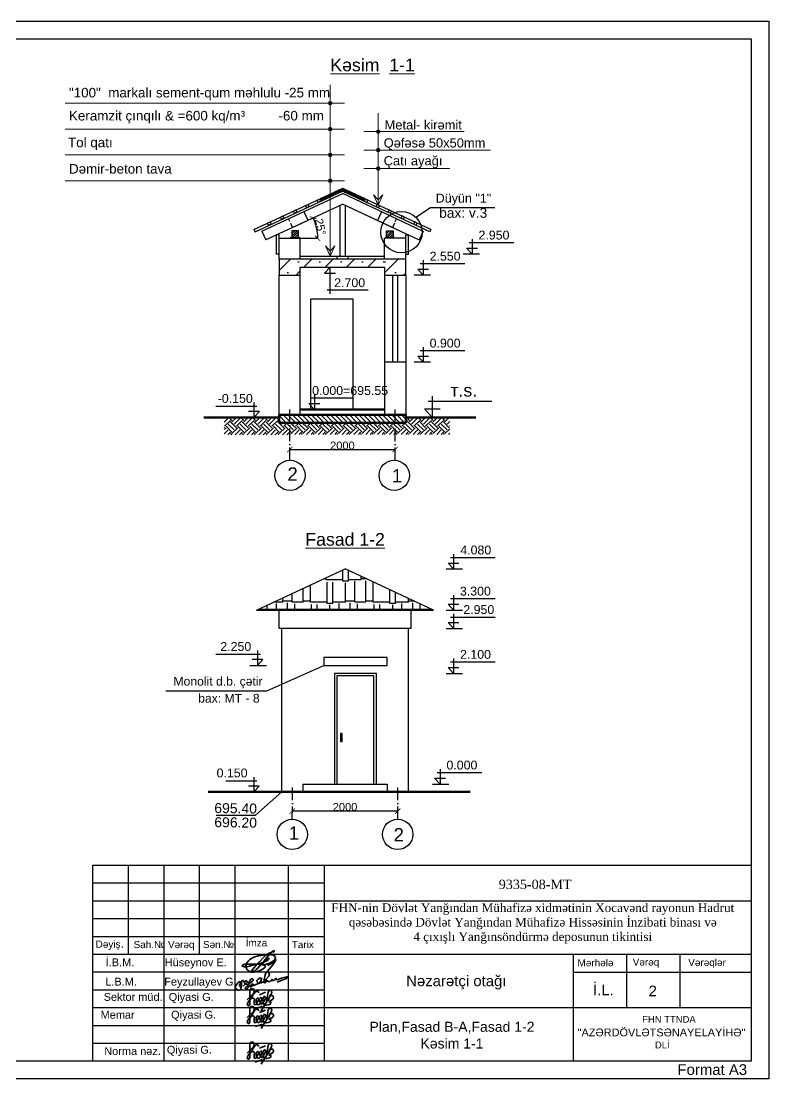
# Model space of a CAD drawing. Header units: millimetres. Extents: x 120281 to 1416367021, y -641565767 to 918373.
# Drawn here: x 926413 to 940604, y 835357 to 855428 of the extents above; entities that cross this region are included whole.
import ezdxf

# ---------------------------------------------------------------- set-up
doc = ezdxf.new("R2010")
doc.units = ezdxf.units.MM
doc.linetypes.add('ACAD_ISO02W100', pattern=[15, 12, -3])
doc.linetypes.add('ACAD_ISO10W100', pattern=[18, 12, -3, 0, -3])
doc.layers.add('0_ANNOT_Dimensions', color=7, linetype='Continuous')
for name, color, linetype, lineweight in [('0_Ном._пера__1', 7, 'Continuous', 35), ('0_Ном._пера__21', 7, 'Continuous', 35), ('Layer2', 7, 'Continuous', 13), ('Xar. ölcülər.-1', 230, 'Continuous', 15), ('ось', 20, 'ACAD_ISO02W100', 0), ('перегородка', 130, 'Continuous', 20), ('размер', 90, 'Continuous', 40), ('размер 1', 6, 'Continuous', 15), ('РАЗМЕРЫ', 80, 'Continuous', 9), ('стены', 32, 'Continuous', 40), ('Чертеж эскизный_Ном._пера__1_Ном._пера__241_Ном._пера__21', 7, 'Continuous', 35)]:
    doc.layers.add(name, color=color, linetype=linetype, lineweight=lineweight)
doc.layers.add('Оболочка - Крыша_Pen_No__92', color=23, linetype='Continuous', lineweight=13, true_color=0xbf8080)
doc.styles.add('ARIAL', font='arial.ttf')
doc.styles.add('Arial AzLat', font='AZLTM.TTF', dxfattribs={"height": 300})
doc.styles.get("Standard").update_dxf_attribs({"font": 'arial.ttf'})
doc.styles.add('style5', font='times.ttf', dxfattribs={"height": 400})
doc.styles.add('Times New  Roman', font='times.ttf')
doc.dimstyles.new('ISO-25', dxfattribs={"dimtxt": 150, "dimasz": 100, "dimexe": 1.25, "dimexo": 0.625, "dimtad": 1, "dimtxsty": 'Standard', "dimblk": 'ARCHTICK', "dimcen": 2.5, "dimadec": 0, "dimazin": 0, "dimtfac": 1, "dimtmove": 0, "dimatfit": 3, "dimfxl": 1, "dimarcsym": 0})
pattern_1 = [(45, (688704.24, 688565.27), (-22.4506403, 22.4506403), [])]
pattern_2 = [(169.985401, (-1076058.428, 123122.79), (-1.65638894, -9.379872104), [])]
pattern_3 = [(169.985401, (-1076194.39, 123059.432), (-1.65638894, -9.379872104), [])]
pattern_4 = [(169.985401, (-1076330.352, 122996.074), (-1.65638894, -9.379872104), [])]

# ---------------------------------------------------------------- blocks, each defined once
blk = doc.blocks.new('_ArchTick')
at = {"color": 0, "linetype": 'ByBlock', "const_width": 0.15}
blk.add_lwpolyline([(-0.5, -0.5), (0.5, 0.5)], dxfattribs=at)
blk = doc.blocks.new('*D350')
at = {"layer": '0_ANNOT_Dimensions', "color": 0, "lineweight": -2, "transparency": 16777216}
for p, q in [((931559, 840440), (931559, 840440)), ((933560, 840439), (931559, 840439)), ((933560, 840433), (933560, 840440))]:
    blk.add_line(p, q, dxfattribs=at)
at = {"layer": 'Defpoints', "color": 0, "lineweight": 53, "transparency": 16777216}
for p in [(931559, 840439), (931559, 840439), (933560, 840432)]:
    blk.add_point(p, dxfattribs=at)
at = {"layer": '0_ANNOT_Dimensions', "color": 0, "lineweight": -2, "transparency": 16777216, "xscale": 100, "yscale": 100, "zscale": 100, "rotation": 180}
blk.add_blockref('_ArchTick', (931559, 840439), dxfattribs=at)
at = {"layer": '0_ANNOT_Dimensions', "color": 0, "lineweight": -2, "transparency": 16777216, "xscale": 100, "yscale": 100, "zscale": 100}
blk.add_blockref('_ArchTick', (933560, 840439), dxfattribs=at)
at = {"layer": '0_ANNOT_Dimensions', "color": 0, "transparency": 16777216, "insert": (932560, 840516), "char_height": 150, "attachment_point": 5}
blk.add_mtext('{\\fArial|b0|i0|c238|p34;2000}', dxfattribs=at)
blk = doc.blocks.new('huseynov E')
at = {"layer": '0_Ном._пера__21', "linetype": 'Continuous', "flags": 128}
for points in [[(2162400, -2566291), (2162428, -2566328), (2162469, -2566336), (2162583, -2566293), (2162686, -2566229), (2162778, -2566143), (2162849, -2566046), (2162890, -2565937), (2162898, -2565884), (2162888, -2565830), (2162856, -2565783), (2162792, -2565743), (2162752, -2565726), (2162668, -2565713), (2162491, -2565701), (2162360, -2565705), (2162166, -2565723), (2161835, -2565782), (2161584, -2565860), (2161474, -2565912), (2161391, -2565962), (2161312, -2566015), (2161231, -2566093), (2161160, -2566185), (2161111, -2566274), (2161097, -2566324), (2161091, -2566380), (2161098, -2566486), (2161127, -2566555), (2161163, -2566624), (2161218, -2566671), (2161288, -2566715), (2161389, -2566759), (2161448, -2566774), (2161522, -2566772), (2161605, -2566767), (2161720, -2566750), (2161840, -2566718), (2161963, -2566670), (2162037, -2566635), (2162147, -2566573), (2162220, -2566512), (2162258, -2566463), (2162274, -2566437), (2162280, -2566421), (2162277, -2566407), (2162254, -2566377), (2162212, -2566348), (2162148, -2566324), (2162027, -2566301), (2161808, -2566283), (2161593, -2566275), (2161345, -2566276), (2161127, -2566281), (2161021, -2566291), (2160983, -2566300), (2160942, -2566314), (2160907, -2566332), (2160885, -2566346), (2160859, -2566364), (2160849, -2566374), (2160843, -2566385), (2160842, -2566392), (2160848, -2566400), (2160870, -2566413), (2160906, -2566428), (2160947, -2566437), (2160994, -2566439), (2161076, -2566439), (2161217, -2566422), (2161317, -2566404), (2161425, -2566376), (2161660, -2566321), (2161956, -2566237), (2162333, -2566102), (2162353, -2566085), (2162396, -2566050), (2162470, -2565989), (2162498, -2565943), (2162513, -2565912), (2162514, -2565907), (2162507, -2565908), (2162456, -2565936), (2162405, -2565976), (2162329, -2566049), (2162226, -2566163), (2162103, -2566290), (2162102, -2566300), (2162107, -2566310), (2162128, -2566329), (2162177, -2566341), (2162282, -2566306), (2162529, -2566218), (2162724, -2566118), (2162830, -2566059), (2162917, -2566018), (2162928, -2566016), (2162933, -2566020), (2162934, -2566030), (2162914, -2566056), (2162790, -2566262), (2162652, -2566428), (2162518, -2566595), (2162284, -2566862)], [(2161603, -2566680), (2161553, -2566724), (2161494, -2566763), (2161441, -2566784), (2161424, -2566782), (2161411, -2566772), (2161408, -2566750), (2161421, -2566717), (2161443, -2566678), (2161520, -2566582), (2161646, -2566439), (2161771, -2566308), (2161909, -2566167), (2162184, -2565860), (2162321, -2565739), (2162407, -2565669), (2162508, -2565603), (2162577, -2565581), (2162619, -2565585), (2162628, -2565607), (2162622, -2565640)], [(2161545, -2566805), (2161596, -2566727), (2161695, -2566627), (2161813, -2566525), (2162008, -2566314), (2162207, -2566070), (2162457, -2565775), (2162643, -2565562), (2162738, -2565490), (2162794, -2565461), (2162816, -2565457), (2162825, -2565461), (2162828, -2565472), (2162823, -2565490), (2162797, -2565522), (2162744, -2565569)]]:
    blk.add_lwpolyline(points, dxfattribs=at)
blk = doc.blocks.new('feyzullayev g')
at = {"layer": '0_Ном._пера__21', "linetype": 'Continuous', "flags": 128}
for points in [[(2161177, -2567268), (2161323, -2567453), (2161447, -2567481), (2161806, -2567211, 1.24964), (2161669, -2567082, 0.079258), (2161472, -2567496), (2161472, -2567672), (2161453, -2567739), (2161306, -2567764), (2161270, -2567690), (2161328, -2567614), (2161564, -2567593), (2161617, -2567580), (2161668, -2567500), (2161649, -2567489), (2161614, -2567544), (2161643, -2567614), (2161687, -2567614), (2161835, -2567508), (2161854, -2567433), (2161826, -2567394), (2161775, -2567431), (2161764, -2567496), (2161794, -2567538), (2161880, -2567517), (2162288, -2567356), (2162421, -2567205), (2162467, -2567075), (2162457, -2566997), (2162353, -2566997), (2162231, -2567055), (2162111, -2567154), (2162136, -2567270), (2162228, -2567331), (2162339, -2567360), (2162428, -2567334), (2162579, -2567267), (2162764, -2567118), (2162985, -2566879), (2163044, -2566720), (2163009, -2566596), (2162885, -2566509), (2162815, -2566547), (2162726, -2566744), (2162670, -2567111), (2162646, -2567269), (2162680, -2567329), (2162729, -2567329), (2162796, -2567224), (2162854, -2567133), (2162904, -2567194), (2162966, -2567235), (2163050, -2567235), (2163169, -2567175), (2163255, -2567113), (2163243, -2567071), (2163218, -2567105), (2163261, -2567157), (2163335, -2567169), (2163401, -2567129), (2163543, -2567045), (2163543, -2567008), (2163507, -2567008), (2163449, -2567068), (2163604, -2567111), (2163806, -2567039), (2163943, -2566995), (2164117, -2566952), (2164332, -2566899), (2164442, -2566899), (2164381, -2566941), (2164292, -2567003), (2164098, -2567087), (2163743, -2567246), (2163607, -2567283)], [(2160943, -2567648, 0.20271), (2160995, -2567477, -0.083217), (2161018, -2567192, -0.540975), (2161137, -2567171), (2161177, -2567268)], [(2161197, -2567294), (2161289, -2567214, -1.034501), (2161409, -2567310), (2161124, -2567566)], [(2161708, -2567297), (2161689, -2567320, -0.434294), (2161666, -2567320, -0.160262), (2161667, -2567297), (2161674, -2567286), (2161688, -2567284), (2161699, -2567285)]]:
    blk.add_lwpolyline(points, format="xyb", dxfattribs=at)
blk.add_lwpolyline([(2160858, -2567472, -0.300634), (2160926, -2567365, 0.28025), (2160923, -2567277, 0.268779), (2160818, -2567258, 0.122192), (2160534, -2567643), (2160540, -2567710, 0.09999), (2160763, -2567869, 0.200398), (2160927, -2567856, 0.312914), (2160932, -2567628, -0.293794)], format="xyb", close=True, dxfattribs=at)
blk = doc.blocks.new('qiyasi g')
at = {"layer": 'Чертеж эскизный_Ном._пера__1_Ном._пера__241_Ном._пера__21', "linetype": 'Continuous'}
for p, q in [((2160933, -2569408), (2161300, -2569041)), ((2160940, -2569630), (2161033, -2569479)), ((2161033, -2569479), (2161188, -2569324)), ((2161076, -2568895), (2161076, -2569212)), ((2161076, -2569212), (2161076, -2569513)), ((2161076, -2569436), (2161188, -2569324)), ((2161188, -2569324), (2161305, -2569085)), ((2161339, -2569494), (2161334, -2569582)), ((2161354, -2569406), (2161339, -2569494)), ((2161466, -2569431), (2161466, -2569552)), ((2161524, -2569601), (2161583, -2569450)), ((2161597, -2568954), (2161612, -2569007)), ((2161670, -2569114), (2162021, -2568968)), ((2161685, -2569494), (2161716, -2569597)), ((2161738, -2569280), (2161690, -2569328)), ((2161743, -2569547), (2161802, -2569411)), ((2161885, -2569577), (2161962, -2569450)), ((2161962, -2569450), (2162016, -2569328)), ((2162079, -2569557), (2162284, -2569218)), ((2162079, -2569557), (2162172, -2569450)), ((2162182, -2568963), (2162090, -2569524)), ((2162172, -2569450), (2162240, -2569348)), ((2162240, -2569348), (2162308, -2569148)), ((2162464, -2569382), (2162269, -2569509)), ((2162284, -2569218), (2162342, -2569182)), ((2161334, -2569582), (2161339, -2569669)), ((2161339, -2569669), (2161388, -2569723)), ((2161388, -2569723), (2161461, -2569703)), ((2161403, -2569947), (2161850, -2569801)), ((2161461, -2569703), (2161524, -2569601)), ((2161466, -2569552), (2161495, -2569648)), ((2161675, -2569669), (2161743, -2569547)), ((2161716, -2569597), (2161763, -2569664)), ((2161753, -2570073), (2161919, -2569810)), ((2161816, -2569664), (2161885, -2569577)), ((2161919, -2569810), (2162079, -2569557)), ((2161991, -2569688), (2162079, -2569557)), ((2162108, -2569737), (2162050, -2569733)), ((2162255, -2569698), (2162108, -2569737)), ((2162269, -2569509), (2162216, -2569552)), ((2162216, -2569552), (2162337, -2569528))]:
    blk.add_line(p, q, dxfattribs=at)
for centre, radius, start, end in [((2161217, -2568887), 141, 34.19478, 183.32252), ((2161085, -2568891), 263, 324.9879, 18.45422), ((2162317, -2568975), 136, 79.20488, 175.0885), ((2162234, -2568956), 158, 353.58521, 46.6713), ((2161244, -2569424), 114, 48.35425, 118.96537), ((2161618, -2569225), 343, 114.14698, 155.85302), ((2161291, -2569395), 63.5, 349.71773, 63.41238), ((2161686, -2569466), 223, 129.59617, 170.91407), ((2161519, -2568986), 84.6, 22.60248, 119.13024), ((2161478, -2569394), 119, 331.64636, 56.42613), ((2161857, -2569416), 189, 152.35354, 204.27709), ((2161712, -2569373), 97.2, 337.08491, 74.335), ((2162294, -2569434), 424, 153.68281, 198.1918), ((2161958, -2569264), 47.8, 35.97204, 157.44764), ((2161943, -2569295), 80.2, 335.75987, 48.01744), ((2162120, -2568952), 272, 313.85988, 355.41261), ((2162396, -2569263), 97.2, 32.07462, 123.73587), ((2162368, -2569288), 134, 315.43464, 34.76718), ((2161034, -2569678), 105, 153.06488, 228.70618), ((2161005, -2569731), 48.4, 212.71836, 320.12898), ((2160918, -2569669), 155, 323.41113, 342.22039), ((2160813, -2569601), 277, 335.41126, 18.45533), ((2161584, -2569613), 95.4, 201.31876, 266.09372), ((2161602, -2569628), 83.7, 252.99823, 330.60459), ((2161790, -2569647), 32, 213.33232, 326.66768), ((2162143, -2569569), 252, 179.46733, 213.68652), ((2161938, -2569659), 49.7, 264.25843, 347.79632), ((2162225, -2569575), 126, 283.32539, 8.84473), ((2162302, -2569562), 49, 6.71784, 43.36463)]:
    blk.add_arc(centre, radius, start, end, dxfattribs=at)
blk = doc.blocks.new('*D371')
at = {"layer": '0_ANNOT_Dimensions', "color": 0, "lineweight": -2, "transparency": 16777216}
for p, q in [((931510, 847097), (931510, 847298)), ((931510, 847297), (933510, 847297)), ((933510, 847218), (933510, 847298))]:
    blk.add_line(p, q, dxfattribs=at)
at = {"layer": 'Defpoints', "color": 0, "lineweight": 53, "transparency": 16777216}
for p in [(933510, 847297), (933510, 847218), (931510, 847096)]:
    blk.add_point(p, dxfattribs=at)
at = {"layer": '0_ANNOT_Dimensions', "color": 0, "lineweight": -2, "transparency": 16777216, "xscale": 100, "yscale": 100, "zscale": 100, "rotation": 180}
blk.add_blockref('_ArchTick', (931510, 847297), dxfattribs=at)
at = {"layer": '0_ANNOT_Dimensions', "color": 0, "lineweight": -2, "transparency": 16777216, "xscale": 100, "yscale": 100, "zscale": 100}
blk.add_blockref('_ArchTick', (933510, 847297), dxfattribs=at)
at = {"layer": '0_ANNOT_Dimensions', "color": 0, "transparency": 16777216, "insert": (932510, 847374), "char_height": 150, "attachment_point": 5}
blk.add_mtext('{\\fArial|b0|i0|c238|p34;2000}', dxfattribs=at)
blk = doc.blocks.new('*D376')
at = {"layer": 'Defpoints', "color": 0, "lineweight": 53, "transparency": 16777216}
for p in [(931564, 851513), (931575, 851519), (932031, 851441), (931311, 851308), (931711, 851308)]:
    blk.add_point(p, dxfattribs=at)
at = {"layer": 'стены', "color": 0, "lineweight": -2, "transparency": 16777216}
for p, q in [((931576, 851519), (931957, 851696)), ((931712, 851308), (932042, 851308))]:
    blk.add_line(p, q, dxfattribs=at)
blk.add_arc((931123, 851308), 919, 360, 24.9021, dxfattribs=at)
at = {"layer": 'стены', "color": 0, "lineweight": -2, "transparency": 16777216, "xscale": 100, "yscale": 100, "zscale": 100}
for p, rotation in [((931956, 851695), 114.90208450988), ((932041, 851308), 269.999999999971)]:
    blk.add_blockref('_ArchTick', p, dxfattribs=dict(at, rotation=rotation))
at = {"layer": 'стены', "color": 0, "lineweight": 25, "transparency": 16777216, "insert": (932095, 851523), "char_height": 150, "attachment_point": 5, "rotation": 282.451}
blk.add_mtext('25°', dxfattribs=at)

msp = doc.modelspace()

# ---------------------------------------------------------------- hatches: boundary and pattern name
h = msp.add_hatch()
h.set_pattern_fill('ANSI31', color=0, scale=10)
h.set_pattern_definition(pattern_1)
h.paths.add_polyline_path([(931547.83812, 851451.6788), (931547.83812, 851321.65436), (931677.86256, 851321.65436), (931677.86256, 851451.6788)])
h = msp.add_hatch()
h.set_pattern_fill('ANSI31', color=0, scale=10)
h.set_pattern_definition(pattern_1)
h.paths.add_polyline_path([(933344.42148, 851451.6788), (933344.42148, 851321.65436), (933474.44592, 851321.65436), (933474.44592, 851451.6788)])
h = msp.add_hatch()
h.set_pattern_fill('ANSI31', color=256, scale=20, angle=270)
h.set_pattern_definition([(315, (810631.7, 511975.51), (44.901281, 44.901281), [])])
h.paths.add_polyline_path([(931512.39418, 847808.31851), (931512.39418, 847958.31851), (931310.91976, 847958.31851), (931310.91976, 847808.31851)])
h.paths.add_polyline_path([(933510.78308, 847808.31851), (933510.78308, 847958.31851), (931512.39418, 847958.31851), (931512.39418, 847808.31851)])
h.paths.add_polyline_path([(933711.36428, 847808.31851), (933711.36428, 847958.31851), (933510.78308, 847958.31851), (933510.78308, 847808.31851)])
at = {"layer": 'Layer2', "lineweight": 13}
h = msp.add_hatch(dxfattribs=at)
h.set_pattern_fill('EARTH', color=0, scale=25, angle=45)
h.set_pattern_definition([(45, (688704.24, 688565.27), (0, 224.5064), [158.75, -158.75]), (45, (688662.14, 688607.37), (0, 224.5064), [158.75, -158.75]), (45, (688620.05, 688649.46), (0, 224.5064), [158.75, -158.75]), (135, (688620.05, 688677.52), (-224.5064, 0), [158.75, -158.75]), (135, (688662.14, 688719.62), (-224.5064, 0), [158.75, -158.75]), (135, (688704.24, 688761.71), (-224.5064, 0), [158.75, -158.75])])
h.paths.add_polyline_path([(931310.91976, 847808.31851), (931310.91976, 847908.31851), (930267.30559, 847908.31851), (930267.30559, 847577.41074), (931512.00634, 847577.41074), (931511.62462, 847808.31851)])
h.paths.add_polyline_path([(933511.05945, 847808.31851), (931511.50984, 847808.31851), (931512.00634, 847586.4678), (933510.98484, 847586.4678)])
h.paths.add_polyline_path([(933711.36428, 847908.31851), (933711.36428, 847808.31851), (933511.18027, 847808.31851), (933510.98484, 847586.4678), (934547.16926, 847586.4678), (934547.16926, 847908.31851)])
at = {"layer": 'Оболочка - Крыша_Pen_No__92', "lineweight": 30}
h = msp.add_hatch(dxfattribs=at)
h.set_pattern_fill('ANSI31', color=0, scale=3, angle=124.985401025, style=0)
h.set_pattern_definition(pattern_3)
h.paths.add_polyline_path([(932378.25698, 852162.33577), (932366.43026, 852187.71515), (932230.46782, 852124.35731), (932242.29467, 852098.97767)])
h = msp.add_hatch(dxfattribs=at)
h.set_pattern_fill('ANSI31', color=0, scale=3, angle=124.985401025, style=0)
h.set_pattern_definition(pattern_2)
h.paths.add_polyline_path([(932514.2193, 852225.69387), (932502.39258, 852251.07324), (932366.43014, 852187.71541), (932378.25698, 852162.33577)])
h = msp.add_hatch(dxfattribs=at)
h.set_pattern_fill('ANSI31', color=0, scale=3, angle=124.985401025, style=0)
h.set_pattern_definition(pattern_2)
h.paths.add_polyline_path([(932508.06474, 852225.69387), (932519.89146, 852251.07324), (932655.8539, 852187.71541), (932644.02705, 852162.33577)])
h = msp.add_hatch(dxfattribs=at)
h.set_pattern_fill('ANSI31', color=0, scale=3, angle=124.985401025, style=0)
h.set_pattern_definition(pattern_3)
h.paths.add_polyline_path([(932644.02705, 852162.33577), (932655.85378, 852187.71515), (932791.81622, 852124.35731), (932779.98937, 852098.97767)])
h = msp.add_hatch(dxfattribs=at)
h.set_pattern_fill('ANSI31', color=0, scale=3, angle=124.985401025, style=0)
h.set_pattern_definition(pattern_4)
h.paths.add_polyline_path([(932242.29479, 852098.97742), (932230.46807, 852124.35679), (932094.50563, 852060.99895), (932106.33247, 852035.61932)])
h = msp.add_hatch(dxfattribs=at)
h.set_pattern_fill('ANSI31', color=0, scale=3, angle=124.985401025, style=0)
h.set_pattern_definition(pattern_4)
h.paths.add_polyline_path([(932779.98925, 852098.97742), (932791.81597, 852124.35679), (932927.77841, 852060.99895), (932915.95157, 852035.61932)])
at = {"layer": 'размер', "lineweight": 15}
h = msp.add_hatch(color=0, dxfattribs=at)
h.paths.add_polyline_path([(932279.43275, 853903.84774, -0.4142135624), (932314.43275, 853868.84774), (932279.43275, 853868.84774)])
h.paths.add_polyline_path([(932279.43275, 853903.84774), (932279.43275, 853868.84774), (932244.43275, 853868.84774, -0.4142135624)])
h.paths.add_polyline_path([(932244.43275, 853868.84774), (932279.43275, 853868.84774), (932279.43275, 853833.84774, -0.4142135624)])
h.paths.add_polyline_path([(932279.43275, 853868.84774), (932314.43275, 853868.84774, -0.4142135624), (932279.43275, 853833.84774)])
h = msp.add_hatch(color=0, dxfattribs=at)
h.paths.add_polyline_path([(932279.43275, 853413.48784, -0.4142135624), (932314.43275, 853378.48784), (932279.43275, 853378.48784)])
h.paths.add_polyline_path([(932279.43275, 853413.48784), (932279.43275, 853378.48784), (932244.43275, 853378.48784, -0.4142135624)])
h.paths.add_polyline_path([(932244.43275, 853378.48784), (932279.43275, 853378.48784), (932279.43275, 853343.48784, -0.4142135624)])
h.paths.add_polyline_path([(932279.43275, 853378.48784), (932314.43275, 853378.48784, -0.4142135624), (932279.43275, 853343.48784)])
h = msp.add_hatch(color=0, dxfattribs=at)
h.paths.add_polyline_path([(933189.88012, 853365.62999, 0.4142135624), (933154.88012, 853330.62999), (933189.88012, 853330.62999)])
h.paths.add_polyline_path([(933189.88012, 853365.62999), (933189.88012, 853330.62999), (933224.88012, 853330.62999, 0.4142135624)])
h.paths.add_polyline_path([(933224.88012, 853330.62999), (933189.88012, 853330.62999), (933189.88012, 853295.62999, 0.4142135624)])
h.paths.add_polyline_path([(933189.88012, 853330.62999), (933154.88012, 853330.62999, 0.4142135624), (933189.88012, 853295.62999)])
h = msp.add_hatch(color=0, dxfattribs=at)
h.paths.add_polyline_path([(933189.88012, 853015.73492, 0.4142135624), (933154.88012, 852980.73492), (933189.88012, 852980.73492)])
h.paths.add_polyline_path([(933189.88012, 853015.73492), (933189.88012, 852980.73492), (933224.88012, 852980.73492, 0.4142135624)])
h.paths.add_polyline_path([(933224.88012, 852980.73492), (933189.88012, 852980.73492), (933189.88012, 852945.73492, 0.4142135624)])
h.paths.add_polyline_path([(933189.88012, 852980.73492), (933154.88012, 852980.73492, 0.4142135624), (933189.88012, 852945.73492)])
h = msp.add_hatch(color=0, dxfattribs=at)
h.paths.add_polyline_path([(932279.43275, 852923.48784, -0.4142135624), (932314.43275, 852888.48784), (932279.43275, 852888.48784)])
h.paths.add_polyline_path([(932279.43275, 852923.48784), (932279.43275, 852888.48784), (932244.43275, 852888.48784, -0.4142135624)])
h.paths.add_polyline_path([(932244.43275, 852888.48784), (932279.43275, 852888.48784), (932279.43275, 852853.48784, -0.4142135624)])
h.paths.add_polyline_path([(932279.43275, 852888.48784), (932314.43275, 852888.48784, -0.4142135624), (932279.43275, 852853.48784)])
h = msp.add_hatch(color=0, dxfattribs=at)
h.paths.add_polyline_path([(933189.88012, 852665.6281, 0.4142135624), (933154.88012, 852630.6281), (933189.88012, 852630.6281)])
h.paths.add_polyline_path([(933189.88012, 852665.6281), (933189.88012, 852630.6281), (933224.88012, 852630.6281, 0.4142135624)])
h.paths.add_polyline_path([(933224.88012, 852630.6281), (933189.88012, 852630.6281), (933189.88012, 852595.6281, 0.4142135624)])
h.paths.add_polyline_path([(933189.88012, 852630.6281), (933154.88012, 852630.6281, 0.4142135624), (933189.88012, 852595.6281)])
h = msp.add_hatch(color=0, dxfattribs=at)
h.paths.add_polyline_path([(932279.43275, 852433.48784, -0.4142135624), (932314.43275, 852398.48784), (932279.43275, 852398.48784)])
h.paths.add_polyline_path([(932279.43275, 852433.48784), (932279.43275, 852398.48784), (932244.43275, 852398.48784, -0.4142135624)])
h.paths.add_polyline_path([(932244.43275, 852398.48784), (932279.43275, 852398.48784), (932279.43275, 852363.48784, -0.4142135624)])
h.paths.add_polyline_path([(932279.43275, 852398.48784), (932314.43275, 852398.48784, -0.4142135624), (932279.43275, 852363.48784)])
at = {"layer": 'размер', "lineweight": 25}
h = msp.add_hatch(dxfattribs=at)
h.set_pattern_fill('SACNCR', color=0, scale=120, style=0)
h.set_pattern_definition([(45, (426537.9, 2157148.4), (-202.05576, 202.05576), []), (45, (426739.95, 2157148.4), (-202.05576, 202.05576), [0, -285.75])])
h.paths.add_polyline_path([(933311.38543, 850758.31851), (933311.38543, 850908.31851), (931310.91976, 850908.31851), (931310.91976, 850708.31851), (931310.91976, 850608.31851), (931710.91976, 850608.31851), (931710.91976, 850708.31851), (931710.91976, 850758.31851)])
h = msp.add_hatch(dxfattribs=at)
h.set_pattern_fill('SACNCR', color=0, scale=120, style=0)
h.set_pattern_definition([(45, (424538.34, 2157148.4), (-202.05576, 202.05576), []), (45, (424740.4, 2157148.4), (-202.05576, 202.05576), [0, -285.75])])
h.paths.add_polyline_path([(933311.36428, 850908.31851), (933311.36428, 850758.31851), (933311.36428, 850758.31851), (933311.36428, 850708.31851), (933311.36428, 850608.31851), (933711.36428, 850608.31851), (933711.36428, 850708.31851), (933711.36428, 850908.31851)])
h = msp.add_hatch(dxfattribs=at)
h.set_pattern_fill('AR-RSHKE', color=0, scale=35, style=0)
h.set_pattern_definition([(180, (929088.48, 2273664.67), (-892.5, 420), [210, -175, 245, -105, 315, -140]), (180, (928878.48, 2273682.17), (-892.5, 420), [175, -665, 140, -210]), (180, (928458.48, 2273638.42), (-892.5, 420), [105, -1085]), (90, (929088.48, 2273664.67), (297.5, 420), [402.5, -1277.5]), (90, (928878.48, 2273664.67), (297.5, 420), [393.75, -1286.25]), (90, (928703.48, 2273664.67), (297.5, 420), [367.5, -1312.5]), (90, (928458.48, 2273638.42), (297.5, 420), [402.5, -1277.5]), (90, (928353.48, 2273638.42), (297.5, 420), [402.5, -1277.5]), (90, (928038.48, 2273664.67), (297.5, 420), [385, -1295])])
h.paths.add_polyline_path([(930918.01809, 844269.02087), (932562.06271, 845032.25399), (934206.10733, 844269.02087)])

# ---------------------------------------------------------------- linework, layer by layer
at = {"color": 7, "linetype": 'Continuous', "lineweight": 25}
for p, q in [((935763.3012, 851220.46373), (934914.69207, 851220.46373)), ((934970.69207, 851289.65892), (934970.69207, 851008.31851)), ((934970.69207, 851008.31851), (934866.51502, 851120.31851)), ((934866.51502, 851120.31851), (935073.28473, 851120.31851)), ((934835.37398, 850820.46373), (933986.76485, 850820.46373)), ((934042.76485, 850889.65892), (934042.76485, 850608.31851)), ((934042.76485, 850608.31851), (933938.5878, 850720.31851)), ((933938.5878, 850720.31851), (934145.35751, 850720.31851)), ((934835.37398, 849170.46373), (933986.76485, 849170.46373)), ((934042.76485, 849239.65892), (934042.76485, 848958.31851)), ((934042.76485, 848958.31851), (933938.5878, 849070.31851)), ((933938.5878, 849070.31851), (934145.35751, 849070.31851)), ((935348.61894, 848211.3831), (934136.32019, 848211.3831)), ((934216.32019, 848310.23339), (934216.32019, 847908.31851)), ((934216.32019, 847908.31851), (934067.49583, 848068.31851)), ((934067.49583, 848068.31851), (934362.88113, 848068.31851)), ((935412.20339, 845244.3992), (934563.59426, 845244.3992)), ((934619.59426, 845313.5944), (934619.59426, 845032.25399)), ((934619.59426, 845032.25399), (934515.4172, 845144.25399)), ((934515.4172, 845144.25399), (934722.18692, 845144.25399)), ((934619.59426, 844252.51516), (934515.4172, 844364.51516)), ((934515.4172, 844364.51516), (934722.18692, 844364.51516)), ((935412.20339, 844464.66037), (934563.59426, 844464.66037)), ((934619.59426, 844533.85557), (934619.59426, 844252.51516)), ((934619.59426, 844183.25573), (934619.59426, 843901.91532)), ((934619.59426, 843901.91532), (934515.4172, 844013.91532)), ((934515.4172, 844013.91532), (934722.18692, 844013.91532)), ((935412.20339, 844114.06053), (934563.59426, 844114.06053)), ((930105.45288, 843414.06053), (930954.06201, 843414.06053)), ((930898.06201, 843483.25573), (930898.06201, 843201.91532)), ((931002.23906, 843313.91532), (930795.46934, 843313.91532)), ((930898.06201, 843201.91532), (931002.23906, 843313.91532)), ((934619.59426, 843051.91532), (934515.4172, 843163.91532)), ((934515.4172, 843163.91532), (934722.18692, 843163.91532)), ((935412.20339, 843264.06053), (934563.59426, 843264.06053)), ((934619.59426, 843333.25573), (934619.59426, 843051.91532)), ((935156.72365, 841164.06053), (934308.11452, 841164.06053)), ((934364.11452, 841233.25573), (934364.11452, 840951.91532)), ((930299.72826, 841014.07227), (930885.07033, 841014.07227)), ((930829.07033, 841083.26747), (930829.07033, 840801.92705)), ((934364.11452, 840951.91532), (934259.93747, 841063.91532)), ((934259.93747, 841063.91532), (934466.70718, 841063.91532)), ((930933.24739, 840913.92705), (930726.47767, 840913.92705)), ((930829.07033, 840801.92705), (930933.24739, 840913.92705))]:
    msp.add_line(p, q, dxfattribs=at)
at = {"color": 7, "linetype": 'Continuous', "lineweight": 30}
for p, q in [((935112.59861, 851008.31851), (934802.42988, 851008.31851)), ((934184.67139, 850608.31851), (933874.50266, 850608.31851)), ((934184.67139, 848958.31851), (933874.50266, 848958.31851)), ((934477.68772, 845032.25399), (934787.85644, 845032.25399)), ((934477.68772, 844252.51516), (934787.85644, 844252.51516)), ((934477.68772, 843901.91532), (934787.85644, 843901.91532)), ((930756.15547, 843201.91532), (931066.32419, 843201.91532)), ((934477.68772, 843051.91532), (934787.85644, 843051.91532)), ((934222.20798, 840951.91532), (934532.37671, 840951.91532))]:
    msp.add_line(p, q, dxfattribs=at)
at = {"color": 0, "linetype": 'Continuous', "lineweight": 25}
for p, q in [((932276.78966, 850758.31851), (932172.61261, 850646.31851)), ((932172.61261, 850646.31851), (932379.38233, 850646.31851)), ((932276.78966, 850252.10292), (932276.78966, 850758.31851)), ((933000.99189, 850321.29161), (932220.78966, 850321.29161)), ((930829.19742, 848189.65892), (930829.19742, 847908.31851)), ((931980.02503, 848058.31851), (931875.84798, 848170.31851)), ((931875.84798, 848170.31851), (932082.61769, 848170.31851)), ((932704.22726, 848270.46373), (931924.02503, 848270.46373)), ((931980.02503, 848339.65892), (931980.02503, 848058.31851)), ((930104.99519, 848120.46373), (930885.19742, 848120.46373)), ((930933.37447, 848020.31851), (930726.60475, 848020.31851)), ((930829.19742, 847908.31851), (930933.37447, 848020.31851))]:
    msp.add_line(p, q, dxfattribs=at)
at = {"lineweight": 50}
for p, q in [((931710.91976, 848058.31851), (933311.36428, 848058.31851)), ((931310.91976, 847908.31851), (929878.49181, 847908.31851)), ((931310.91976, 847958.31851), (933711.36428, 847958.31851)), ((935043.8104, 847908.31851), (933711.36428, 847908.31851))]:
    msp.add_line(p, q, dxfattribs=at)
at = {"color": 0, "linetype": 'Continuous', "lineweight": 30}
msp.add_line((934241.66152, 844252.51516), (932562.06271, 845032.25399), dxfattribs=at)
at = {"lineweight": 50}
msp.add_lwpolyline([(931310.91976, 847808.31851), (933711.36428, 847808.31851), (933711.36428, 847958.31851), (931310.91976, 847958.31851)], close=True, dxfattribs=at)
msp.add_lwpolyline([(934935.39808, 840801.91532), (929965.01695, 840801.92506)], dxfattribs=at)
at = {"layer": 'Layer2', "color": 0, "lineweight": 25}
for p in [(931361.80587, 840801.91532), (930113.53344, 840360.1047)]:
    msp.add_line(p, (930858.42227, 840360.59278), dxfattribs=at)
at = {"layer": 'Оболочка - Крыша_Pen_No__92', "color": 0, "lineweight": 30}
for points in [[(932378.25698, 852162.33577), (932242.29467, 852098.97767), (932230.46782, 852124.35731), (932366.43026, 852187.71515), (932378.25698, 852162.33577)], [(932514.2193, 852225.69387), (932378.25698, 852162.33577), (932366.43014, 852187.71541), (932502.39258, 852251.07324), (932514.2193, 852225.69387)], [(932471.22098, 852184.80432), (932437.23037, 852168.96486), (932429.24297, 852186.0948), (932463.23343, 852201.93458), (932472.51296, 852182.02133)], [(932508.06474, 852225.69387), (932644.02705, 852162.33577), (932655.8539, 852187.71541), (932519.89146, 852251.07324), (932508.06474, 852225.69387)], [(932551.06306, 852184.80432), (932585.05367, 852168.96486), (932593.04106, 852186.0948), (932559.05061, 852201.93458), (932549.77108, 852182.02133)], [(932644.02705, 852162.33577), (932779.98937, 852098.97767), (932791.81622, 852124.35731), (932655.85378, 852187.71515), (932644.02705, 852162.33577)], [(932092.5156, 852009.00258), (932047.19397, 851987.88507), (932027.33006, 852030.50638), (932072.65169, 852051.62389), (932092.5156, 852009.00258)], [(932242.29467, 852098.97767), (932106.33235, 852035.61958), (932094.50551, 852060.99921), (932230.46794, 852124.35705), (932242.29467, 852098.97767)], [(932199.11394, 852058.48105), (932165.12333, 852042.64159), (932157.31834, 852059.3786), (932191.3088, 852075.21839), (932200.58833, 852055.30514)], [(932335.16316, 852121.64069), (932301.17255, 852105.80123), (932293.28066, 852122.7367), (932327.27112, 852138.57649), (932336.55064, 852118.66323)], [(932687.12088, 852121.64069), (932721.11149, 852105.80123), (932729.00338, 852122.7367), (932695.01292, 852138.57649), (932685.7334, 852118.66323)], [(932779.98937, 852098.97767), (932915.95169, 852035.61958), (932927.77853, 852060.99921), (932791.81609, 852124.35705), (932779.98937, 852098.97767)], [(932823.1701, 852058.48105), (932857.16071, 852042.64159), (932864.9657, 852059.3786), (932830.97524, 852075.21839), (932821.69571, 852055.30514)], [(932929.76844, 852009.00258), (932975.09007, 851987.88507), (932994.95398, 852030.50638), (932949.63235, 852051.62389), (932929.76844, 852009.00258)], [(931646.86895, 851802.84653), (931601.54731, 851781.72902), (931581.6834, 851824.35034), (931627.00504, 851845.46785), (931646.86895, 851802.84653)], [(931872.15952, 851907.43567), (931826.83788, 851886.31816), (931806.97397, 851928.93948), (931852.29561, 851950.05699), (931872.15952, 851907.43567)], [(933150.12452, 851907.43567), (933195.44616, 851886.31816), (933215.31007, 851928.93948), (933169.98843, 851950.05699), (933150.12452, 851907.43567)], [(933375.41509, 851802.84653), (933420.73673, 851781.72902), (933440.60064, 851824.35034), (933395.279, 851845.46785), (933375.41509, 851802.84653)], [(931155.8467, 851574.89381), (931110.52506, 851553.7763), (931090.66115, 851596.39762), (931135.98279, 851617.51513), (931155.8467, 851574.89381)], [(931400.79497, 851688.60887), (931355.47333, 851667.49136), (931335.60942, 851710.11267), (931380.93106, 851731.23018), (931400.79497, 851688.60887)], [(933621.48907, 851688.60887), (933666.81071, 851667.49136), (933686.67462, 851710.11267), (933641.35298, 851731.23018), (933621.48907, 851688.60887)], [(933866.43734, 851574.89381), (933911.75898, 851553.7763), (933931.62289, 851596.39762), (933886.30125, 851617.51513), (933866.43734, 851574.89381)]]:
    msp.add_lwpolyline(points, dxfattribs=at)
msp.add_lwpolyline([(932411.15637, 850968.31851), (932611.15637, 850968.31851), (932611.15637, 850908.31851), (932411.15637, 850908.31851)], close=True, dxfattribs=at)
at = {"layer": 'ось', "color": 0, "linetype": 'ACAD_ISO10W100', "lineweight": 25, "ltscale": 20}
for p, q in [((931512.39418, 847096.16054), (931512.39418, 848058.31851)), ((933510.78308, 847096.16857), (933510.78308, 848058.31851)), ((931558.76295, 840284.01454), (931561.59617, 840989.82765)), ((933559.99037, 840283.99246), (933561.59617, 840963.9046))]:
    msp.add_line(p, q, dxfattribs=at)
at = {"layer": 'размер', "color": 0, "lineweight": 15}
for p, q in [((932279.43365, 850967.54269), (932279.43275, 854218.48784)), ((932552.63141, 853868.84774), (927245.67225, 853868.84774)), ((933189.88012, 851939.01635), (933189.88012, 853680.68708)), ((932552.63141, 853378.48784), (927245.67225, 853378.48784)), ((932916.68146, 853330.62999), (934822.37919, 853330.62999)), ((932916.68146, 852980.73492), (935319.20335, 852980.73492)), ((932552.63141, 852888.48784), (927245.67225, 852888.48784)), ((932916.68146, 852630.6281), (934546.16453, 852630.6281)), ((932552.63141, 852398.48784), (927245.67225, 852398.48784))]:
    msp.add_line(p, q, dxfattribs=at)
at = {"layer": 'размер', "color": 1, "lineweight": 25}
for p, q in [((934179.10883, 851882.60617), (933904.76582, 851703.13045)), ((935402.06334, 851882.60617), (934179.10883, 851882.60617))]:
    msp.add_line(p, q, dxfattribs=at)
at = {"layer": 'размер', "color": 0, "lineweight": 25}
for p, q in [((931910.91976, 848058.31851), (931910.91976, 850158.31851)), ((931910.91976, 850158.31851), (932710.91976, 850158.31851)), ((932710.91976, 850158.31851), (932710.91976, 848058.31851)), ((930918.01809, 844269.02087), (934206.10733, 844269.02087)), ((931074.75972, 842720.23847), (932157.32209, 843201.91532)), ((931761.8066, 840951.91532), (933361.8066, 840951.91532)), ((931761.8066, 840951.91532), (931761.8066, 840801.91532)), ((933361.8066, 840951.91532), (933361.8066, 840801.91532))]:
    msp.add_line(p, q, dxfattribs=at)
at = {"layer": 'размер', "color": 0, "lineweight": 30}
for p, q in [((930882.4639, 844252.51516), (932562.06271, 845032.25399)), ((930882.4639, 844252.51516), (934241.66152, 844252.51516)), ((931311.82249, 843901.91532), (931311.82249, 844252.51516)), ((933812.30293, 843901.91532), (933812.30293, 844252.51516)), ((933812.30293, 843901.91532), (931311.82249, 843901.91532)), ((931361.80587, 840801.91532), (931361.82102, 843901.91532)), ((933762.30293, 840801.91532), (933762.30293, 843901.91532)), ((927772.77056, 839412.47287), (940265.79161, 839412.05081)), ((927772.77056, 835695.79381), (927772.77056, 839412.47287)), ((928448.53039, 837723.0733), (928448.53039, 839412.47287)), ((929124.29022, 835695.79381), (929124.29022, 839412.47287)), ((929800.05004, 837723.0733), (929800.05004, 839412.47287)), ((930475.80987, 835695.79381), (930475.80987, 839412.47287)), ((931489.44961, 835695.79381), (931489.44961, 839412.47287)), ((932165.20944, 839412.47287), (932165.20944, 835695.79381)), ((927772.77056, 839074.59295), (932165.20944, 839074.59295)), ((927772.77056, 838736.71304), (940265.79161, 838736.29098)), ((927772.77056, 838398.83313), (932165.20944, 838398.83313)), ((927772.77056, 838060.95321), (932165.20944, 838060.95321)), ((927772.77056, 837723.0733), (940265.79161, 837722.65124)), ((936886.99247, 837722.65124), (936886.99247, 835695.37175)), ((937900.63221, 837722.65124), (937900.63221, 836709.01149)), ((938914.27195, 837722.65124), (938914.27195, 836709.01149)), ((927772.77056, 837385.19338), (932165.20944, 837385.19338)), ((936886.99247, 837384.77132), (940265.79161, 837384.77132)), ((927772.77056, 837047.31347), (932165.20944, 837047.31347)), ((927772.77056, 836709.43356), (940265.79161, 836709.01149)), ((927772.77056, 836371.55364), (932165.20944, 836371.55364)), ((927772.77056, 836033.67373), (932165.20944, 836033.67373))]:
    msp.add_line(p, q, dxfattribs=at)
at = {"layer": 'размер', "color": 0, "lineweight": 15}
for points in [[(933189.88556, 851939.00711), (933278.09074, 852134.28091), (933189.88556, 852034.49522), (933101.68037, 852134.28091), (933189.88556, 851939.00711)], [(932279.43365, 850967.54269), (932367.63883, 851162.81649), (932279.43365, 851063.0308), (932191.22846, 851162.81649), (932279.43365, 850967.54269)]]:
    msp.add_lwpolyline(points, dxfattribs=at)
at = {"layer": 'размер', "color": 0, "lineweight": 25}
for points in [[(933357.32209, 843351.91532), (932157.32209, 843351.91532), (932157.32209, 843201.91532), (933357.32209, 843201.91532)], [(932503.46375, 841912.24625), (932472.79005, 841912.24625), (932472.79005, 841758.96938), (932503.46375, 841758.96938)]]:
    msp.add_lwpolyline(points, close=True, dxfattribs=at)
for points in [[(933157.32209, 840951.91532), (933157.32209, 843051.91532), (932357.32209, 843051.91532), (932357.32209, 840951.91532)], [(933107.32209, 840951.91532), (933107.32209, 843001.91532), (932407.32209, 843001.91532), (932407.32209, 840951.91532)]]:
    msp.add_lwpolyline(points, dxfattribs=at)
at = {"layer": 'размер', "color": 0, "lineweight": 15}
for centre in [(932279.43275, 853868.84774), (932279.43275, 853378.48784), (933189.88012, 853330.62999), (933189.88012, 852980.73492), (932279.43275, 852888.48784), (933189.88012, 852630.6281), (932279.43275, 852398.48784)]:
    msp.add_circle(centre, 35, dxfattribs=at)
at = {"layer": 'размер', "color": 1, "lineweight": 25}
msp.add_circle((933630.75225, 851423.00883), 391.85656, dxfattribs=at)
at = {"layer": 'размер', "color": 0, "lineweight": 25}
for centre in [(931515.56779, 846808.51827), (933492.70413, 846809.07747), (931558.05782, 839996.35563), (933559.58156, 839996.33298)]:
    msp.add_circle(centre, 287.65977, dxfattribs=at)
at = {"layer": 'размер 1', "color": 0, "lineweight": 30}
for points in [[(912221.75875, 855427.55873), (940603.67152, 855427.55873), (940603.67152, 835357.49184), (912221.75875, 835357.49184)], [(913573.2784, 855089.67881), (940265.79161, 855089.67881), (940265.79161, 835695.37175), (913573.2784, 835695.37175)]]:
    msp.add_lwpolyline(points, close=True, dxfattribs=at)
at = {"layer": 'РАЗМЕРЫ', "color": 0, "lineweight": 25}
msp.add_line((929158.85271, 842720.23847), (931074.75972, 842720.23847), dxfattribs=at)
at = {"layer": 'стены', "color": 0, "lineweight": 30}
for p, q in [((930831.56117, 851475.41997), (932511.14202, 852255.15046)), ((930851.36145, 851432.76911), (932513.65546, 852204.47434)), ((934190.72287, 851475.41997), (932511.14202, 852255.15046)), ((934170.92259, 851432.76911), (932513.65546, 852204.47434)), ((930981.17811, 851441.19238), (932515.81144, 852157.33627)), ((934033.12733, 851441.19238), (932515.81144, 852157.33627)), ((931563.90696, 851513.23066), (932511.12942, 851952.97027)), ((931563.90696, 851513.23066), (932511.14202, 851952.96442)), ((931778.0196, 851813.63679), (931852.57855, 851649.7675)), ((932461.15611, 851929.77061), (932461.15699, 850968.31961)), ((933711.36428, 851394.6435), (932511.12942, 851952.97027)), ((933458.37708, 851513.23066), (932511.14202, 851952.97612)), ((932561.15611, 851929.75752), (932561.15699, 850968.31961)), ((933250.95683, 851808.01208), (933175.14853, 851644.717)), ((931853.26961, 851647.5647), (931055.73706, 851277.32309)), ((931512.39306, 851624.19433), (931488.09866, 851676.52575)), ((931526.00281, 851594.8782), (931563.90696, 851513.23066)), ((933175.14853, 851644.717), (933965.29763, 851277.89729)), ((933496.28123, 851594.8782), (933458.37708, 851513.23066)), ((933509.89098, 851624.19433), (933534.18538, 851676.52575)), ((930831.56117, 851475.41997), (930851.36145, 851432.76911)), ((930981.17811, 851441.19238), (931055.73706, 851277.32309)), ((931260.91976, 851008.31851), (931260.91976, 851372.57584)), ((931310.91976, 851372.57584), (931260.91976, 851372.57584)), ((931310.91976, 850908.31851), (931310.91976, 851372.57584)), ((933761.36428, 851008.31851), (933761.36428, 851372.57154)), ((934041.10593, 851441.19238), (933965.29763, 851277.89729)), ((934190.72287, 851475.41997), (934170.92259, 851432.76911)), ((931310.91976, 851308.31851), (931711.03256, 851308.31851)), ((931533.42417, 851316.4457), (931522.52055, 851327.95261)), ((931691.08173, 851316.4457), (931533.42417, 851316.4457)), ((931691.08173, 851316.4457), (931701.98535, 851327.95261)), ((931710.91976, 850908.31851), (931711.03256, 851308.31851)), ((933311.36428, 850908.31851), (933311.25148, 851308.31851)), ((933711.36428, 851308.31851), (933311.25148, 851308.31851)), ((933331.20231, 851316.4457), (933320.29869, 851327.95261)), ((933331.20231, 851316.4457), (933488.85987, 851316.4457)), ((933488.85987, 851316.4457), (933499.76349, 851327.95261)), ((933711.36428, 850908.31851), (933711.36428, 851371.44753)), ((933711.36428, 851371.44753), (933761.36428, 851371.44753)), ((931310.91976, 851008.31851), (931260.91976, 851008.31851)), ((933711.36428, 851008.31851), (933761.36428, 851008.31851)), ((933711.36428, 850908.31851), (931310.91976, 850908.31851)), ((931310.91976, 850908.31851), (931310.91976, 850608.31851)), ((931710.94795, 850968.30094), (933311.36428, 850968.33608)), ((933711.36428, 850608.31851), (933711.36428, 850908.31851)), ((931310.91976, 847958.31851), (931310.91976, 850608.31851)), ((931310.91976, 850608.31851), (931710.91976, 850608.31851)), ((931710.91976, 850758.31851), (933311.36428, 850758.31851)), ((931710.91976, 850608.31851), (931710.91976, 850758.31851)), ((931710.91976, 847958.31851), (931710.91976, 850608.31851)), ((933311.36428, 850758.31851), (933311.36428, 850608.31851)), ((933311.36428, 850608.31851), (933711.36428, 850608.31851)), ((933311.36428, 850608.31851), (933311.36428, 847958.31851)), ((933458.2091, 850608.31851), (933458.2091, 848958.31851)), ((933558.2091, 850608.31851), (933558.2091, 848958.31851)), ((933711.36428, 850608.31851), (933711.36428, 847958.31851)), ((933711.36428, 848958.31851), (933311.36428, 848958.31851))]:
    msp.add_line(p, q, dxfattribs=at)
for points in [[(931677.86256, 851451.6788), (931547.83812, 851451.6788), (931547.83812, 851321.65436), (931677.86256, 851321.65436)], [(933344.42148, 851451.6788), (933474.44592, 851451.6788), (933474.44592, 851321.65436), (933344.42148, 851321.65436)]]:
    msp.add_lwpolyline(points, close=True, dxfattribs=at)

# ---------------------------------------------------------------- block references
for name, p, xscale, yscale, zscale in [('huseynov E', (262841.11154, 1630588.10733), 0.3090283300152804, 0.3090283300152804, 0.3090283300152804), ('feyzullayev g', (371605.35276, 1501276.64172), 0.2586720905247643, 0.2586720905247643, 0.2586720905247643), ('qiyasi g', (245425.87768, 1651675.51944), 0.3171219160907234, 0.3171219160907234, 0.3171219160907234), ('qiyasi g', (245425.87768, 1651337.63953), 0.3171219160907234, 0.3171219160907234, 0.3171219160907234), ('qiyasi g', (245425.87768, 1650661.8797), 0.3171219160907234, 0.3171219160907234, 0.3171219160907234)]:
    msp.add_blockref(name, p, dxfattribs=dict(xscale=xscale, yscale=yscale, zscale=zscale))

# ---------------------------------------------------------------- texts
at = {"color": 0, "lineweight": 30, "attachment_point": 1, "style": 'ARIAL'}
for s, insert, char_height in [('M{ərhələ}', (936972.36468, 837627.47619), 135.151966), ('V{ərəq}', (938020.35338, 837641.0707), 135.151966), ('V{ərəqlər}', (939074.47824, 837633.80668), 135.151966), ('{\\fArial|b0|i0|c238|p34;Nəzarətçi otağı}', (933720.04615, 837317.88292), 202.7279484), ('İ.L.', (937267.30668, 837145.78539), 202.727948), ('{\\fArial|b0|i0|c238|p34;2}            ', (938321.32048, 837126.33828), 202.7279484), ('Format A3', (938869.28811, 835635.01483), 202.727948)]:
    msp.add_mtext(s, dxfattribs=dict(at, insert=insert, char_height=char_height))
for s, insert, char_height, width in [('               \\H1.1111x;       \\H0.95001x;FHN TTNDA', (937123.95082, 836551.12144), 121.636769, 3012.0585759), ('\\H1.1x;"AZƏRDÖVLƏTSƏNAYELAYİHƏ"\\P\\H0.90909x;                            \\H0.95x;DLİ', (936973.93523, 836312.22869), 135.1519656, 3331.245519)]:
    msp.add_mtext(s, dxfattribs=dict(at, insert=insert, char_height=char_height, width=width))
at = {"layer": '0_Ном._пера__1', "color": 0, "linetype": 'Continuous', "insert": (935476.61811, 839136.81518), "char_height": 177.366433, "attachment_point": 1, "style": 'Times New  Roman'}
msp.add_mtext('9335-08-MT', dxfattribs=at)
at = {"layer": 'Layer2', "color": 0, "lineweight": 25, "char_height": 189.5106083, "attachment_point": 1, "rotation": 359.253098645, "style": 'style5'}
for s, insert in [('{\\fArial|b0|i0|c0|p34;695.40}', (930080.48628, 840591.16426)), ('{\\fArial|b0|i0|c0|p34;696.20}', (930080.48628, 840322.82238))]:
    msp.add_mtext_dynamic_manual_height_columns(s, width=649.0230979, gutter_width=947.55304, heights=[0], dxfattribs=dict(at, insert=insert))
at = {"layer": 'Xar. ölcülər.-1', "color": 0, "char_height": 240, "attachment_point": 7, "style": 'Arial AzLat'}
for s, insert in [('{\\fArial|b0|i0|c0|p34;\\LK\\fArial|b0|i0|c238|p34;ə\\fArial|b0|i0|c0|p34;sim  1-1}', (932280.9456, 854472.87473)), ('{\\fArial|b0|i0|c238|p34;\\LFasad \\fArial|b0|i0|c0|p34;1-2}', (931806.41598, 845470.57266))]:
    msp.add_mtext_dynamic_manual_height_columns(s, width=4159.2556098, gutter_width=1200, heights=[0], dxfattribs=dict(at, insert=insert))
at = {"layer": 'перегородка', "color": 0, "lineweight": 15, "attachment_point": 1, "style": 'ARIAL'}
for s, insert, char_height in [('"100"  markalı sement-qum məhlulu -25 mm', (927319.90512, 854162.51466), 182), ('Metal- kirəmit ', (933310.31684, 853547.15328), 175), ('Qəfəsə{\\fArial|b0|i0|c238|p34; 50x50mm} ', (933293.86238, 853204.92653), 175), ('Çatı ayağı{\\fArial|b0|i0|c238|p34; }', (933293.86238, 852866.28752), 175)]:
    msp.add_mtext(s, dxfattribs=dict(at, insert=insert, char_height=char_height))
at = {"layer": 'перегородка', "color": 0, "lineweight": 15, "char_height": 182, "width": 4824.7941715, "attachment_point": 1, "style": 'ARIAL'}
for s, insert in [('Keramzit çınqılı & =600 kq/m³         -60 mm', (927319.90512, 853724.75417)), ('Tol qatı', (927301.67225, 853216.55417)), ('Dəmir-beton tava', (927319.90512, 852716.75417))]:
    msp.add_mtext(s, dxfattribs=dict(at, insert=insert))
at = {"layer": 'перегородка', "color": 0, "insert": (932171.77938, 838687.11916), "char_height": 164.66073268, "width": 7902.3857295, "attachment_point": 1}
msp.add_mtext('\\pxqc;{\\fTimes New Roman|b0|i0|c0|p18;FHN\\fTimes New Roman|b0|i0|c238|p18;-nin Dövlət Yanğından Mühafizə xidmətinin \\fTimes New Roman|b0|i0|c0|p18;Xo\\fTimes New Roman|b0|i0|c238|p18;cavənd rayonun Hadrut qəsəbəsində Dövlət Yanğından Mühafizə Hissəsinin İnzibati binası və \\P4 çıxışlı \\fTimes New Roman|b0|i0|c0|p18;Y\\fTimes New Roman|b0|i0|c238|p18;anğın\\fTimes New Roman|b0|i0|c0|p18;s\\fTimes New Roman|b0|i0|c238|p18;öndürmə deposunun tikintisi}', dxfattribs=at)
at = {"layer": 'перегородка', "color": 0, "lineweight": 30, "attachment_point": 1, "style": 'ARIAL'}
for s, insert, char_height in [('\\H0.8x;Dəyiş\\H1.25x;.', (927826.70543, 838014.27202), 168.939957), ('\\H0.8x;Sah.№', (928546.88785, 837973.64592), 168.939957), ('\\H0.8x;Vərəq', (929199.30058, 837973.64592), 168.939957), ('\\H0.8x;Sən.№', (929863.34467, 837973.64592), 168.939957), ('\\H0.8x;İmza', (930674.94245, 838006.71897), 168.939957), ('\\H0.8x;Tarix', (931548.30364, 837973.64592), 168.939957), ('{  İ}.{B.M.          Hüseynov E.}', (927902.26337, 837643.3111), 148.6671622), ('  L.B.M.         Feyzullayev G.', (927893.96279, 837276.68305), 148.6671622), (' Sektor müd.  Qiyasi G.', (927920.76612, 836986.43822), 148.6671622), ('Memar            Qiyasi G.', (927920.76612, 836648.5583), 148.6671622), ('N{\\fArial|b0|i0|c238|p34;orma nəz.}', (927990.68632, 835958.53345), 148.6671622), ('Qiyasi G.', (929178.03816, 835983.45645), 148.667162)]:
    msp.add_mtext(s, dxfattribs=dict(at, insert=insert, char_height=char_height))
at = {"layer": 'перегородка', "color": 0, "lineweight": 30, "insert": (932660.68594, 835930.51024), "char_height": 190.2938494, "width": 3857.9349182, "attachment_point": 7, "style": 'ARIAL'}
msp.add_mtext('\\pxqc;{\\fArial (Azeri Lat)|b0|i0|c204|p34;Plan,Fasad B-A,Fasad 1-2\\PK\\fArial|b0|i0|c238|p34;əsim 1-1}', dxfattribs=at)
at = {"layer": 'размер', "color": 7, "lineweight": 25}
for s, height, p in [('2.950', 168, (935092.98609, 851284.37588)), ('2.550', 168, (934165.05887, 850884.37588)), ('0.900', 168, (934165.05887, 849234.37588)), ('т.s.', 240, (934559.69928, 848302.68618)), ('4.080', 168, (934747.15976, 845308.31136)), ('3.300', 168, (934740.28391, 844528.57253)), ('2.950', 168, (934804.8629, 844177.97268)), ('2.250', 168, (930192.81028, 843477.97268)), ('2.100', 168, (934743.26344, 843327.97268)), ('0.000', 168, (934484.91877, 841227.97268)), ('0.150', 168, (930122.44344, 841077.98442))]:
    msp.add_text(s, height=height, dxfattribs=at).set_placement(p)
at = {"layer": 'размер', "color": 0, "lineweight": 25}
for s, height, p in [('2.700', 168, (932353.99452, 850380.5953)), ('0.000=695.55', 168, (931936.02243, 848334.37588)), ('-0.150', 168, (930143.61417, 848184.37588)), ('2', 251.7023, (931466.47756, 846708.82554)), ('1', 251.7023, (933448.65469, 846675.66683)), ('1', 251.7023, (931492.11357, 839896.6629)), ('2', 251.7023, (933481.5571, 839862.92233))]:
    msp.add_text(s, height=height, dxfattribs=at).set_placement(p)
at = {"layer": 'размер', "color": 0, "lineweight": 25, "style": 'Arial AzLat'}
for s, insert, char_height, attachment_point in [('{\\fArial|b0|i0|c204|p34;D\\fArial|b0|i0|c238|p34;üyün "1"}', (934280.04687, 852154.37046), 170.4855578, 1), ('{\\fArial|b0|i0|c204|p34;bax: v.3}', (934346.80918, 851882.60617), 186.4031592, 1), ('{\\fArial|b0|i0|c204|p34;Monolit d.b. \\fArial|b0|i0|c238|p34;çətir}', (930995.15189, 842984.74701), 165.0928578, 3), ('{\\fArial|b0|i0|c204|p34;bax: M\\fArial|b0|i0|c238|p34;T - 8}', (930939.33414, 842661.89876), 165.0928578, 3)]:
    msp.add_mtext(s, dxfattribs=dict(at, insert=insert, char_height=char_height, attachment_point=attachment_point))

# ---------------------------------------------------------------- dimensions: what is measured, and where the dimension line sits
at = {"layer": '0_ANNOT_Dimensions'}
for base, p1, p2, angle, picture, middle in [((933510.2485, 847296.86031), (931509.80398, 847096.16892), (933510.2485, 847217.53655), 0, '*D371', (932510.02624, 847374.07126)), ((931559.00792, 840439.11451), (933560.12077, 840432.4897), (931559.00792, 840439.11451), 180, '*D350', (932559.56435, 840516.32545))]:
    dim = msp.add_linear_dim(base=base, p1=p1, p2=p2, angle=angle, text='{\\fArial|b0|i0|c238|p34;2000}', dimstyle='ISO-25', dxfattribs=at)
    dim.commit()
    dim.dimension.update_dxf_attribs({"geometry": picture, "text_midpoint": middle})
at = {"layer": 'стены', "color": 0, "lineweight": 25}
dim = msp.add_angular_dim_2l(base=(932031.47765, 851440.93475), line1=((931310.91976, 851308.31851), (931711.03256, 851308.31851)), line2=((931563.90696, 851513.23066), (931575.47013, 851518.59862)), dimstyle='ISO-25', dxfattribs=at)
dim.commit()
dim.dimension.update_dxf_attribs({"geometry": '*D376', "text_midpoint": (932094.89097, 851523.02006)})

doc.saveas('drawing.dxf')
